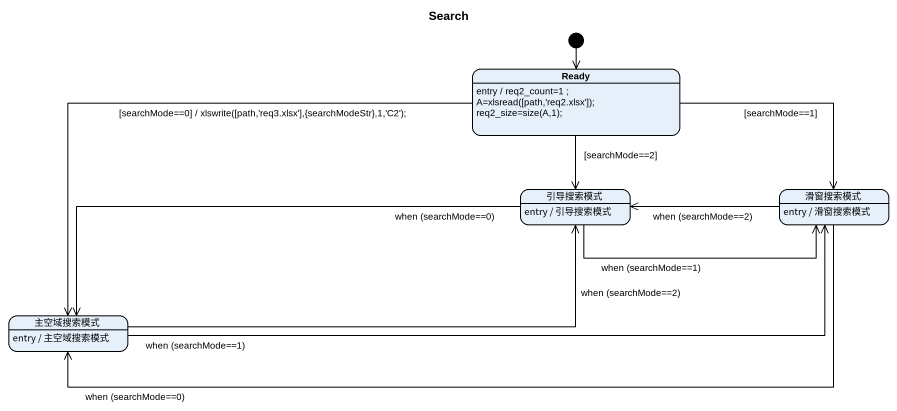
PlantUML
@startuml
title Search
hide empty description
state Ready
Ready : entry / req2_count=1 ; A=xlsread([path,'req2.xlsx']); req2_size=size(A,1);
state 引导搜索模式
引导搜索模式 : entry / 引导搜索模式
state 滑窗搜索模式
滑窗搜索模式 : entry / 滑窗搜索模式
state 主空域搜索模式
主空域搜索模式 : entry / 主空域搜索模式
[*] --> Ready
Ready --> 引导搜索模式 : [searchMode==2]
Ready -right-> 滑窗搜索模式 : [searchMode==1]
Ready -left-> 主空域搜索模式 : [searchMode==0] / xlswrite([path,'req3.xlsx'],{searchModeStr},1,'C2');
引导搜索模式 -right-> 滑窗搜索模式 : when (searchMode==1)
引导搜索模式 -left-> 主空域搜索模式 : when (searchMode==0)
滑窗搜索模式 -left-> 引导搜索模式 : when (searchMode==2)
滑窗搜索模式 -left-> 主空域搜索模式 : when (searchMode==0)
主空域搜索模式 -right-> 引导搜索模式 : when (searchMode==2)
主空域搜索模式 -right-> 滑窗搜索模式 : when (searchMode==1)
@enduml
